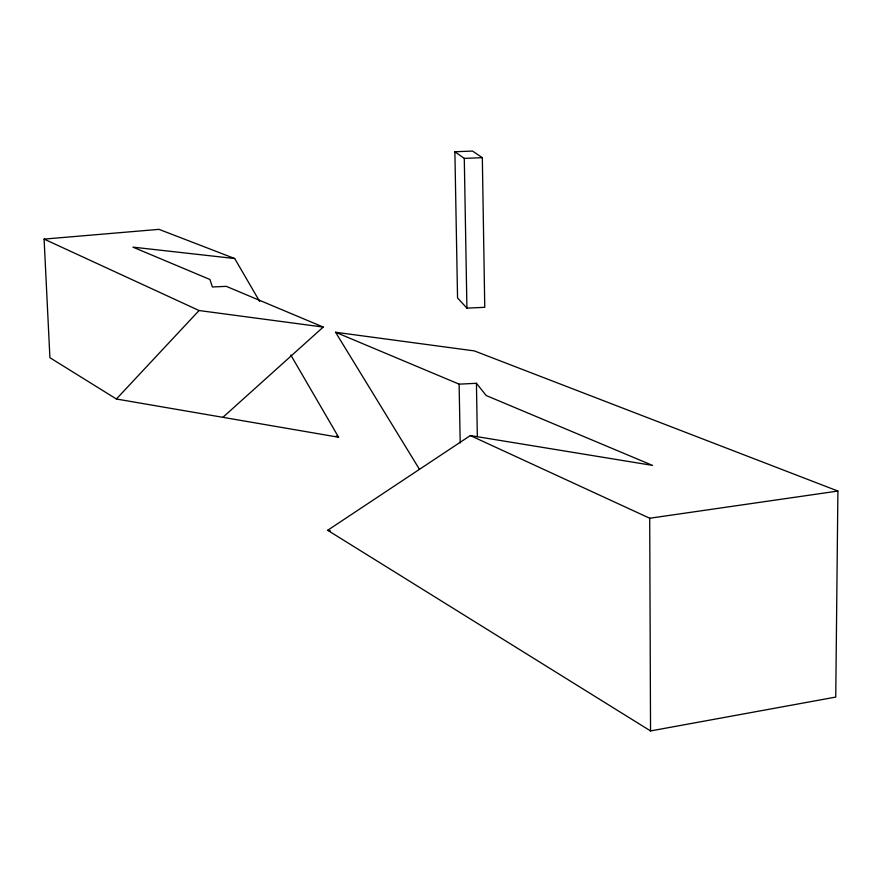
<?xml version="1.0" encoding="UTF-8"?>
<svg xmlns="http://www.w3.org/2000/svg" width="882" height="882" viewBox="0 0 882 882"><rect width="100%" height="100%" fill="white"/><g stroke="black" fill="none" stroke-linecap="round" stroke-linejoin="round"><path stroke-width="1.32" d="M335.546 332.249L474.329 350.904L837.9 491.053L835.75 697.078L650.541 730.935L327.663 530.291L470.338 435.565L652.526 465.398L486.191 395.522L476.434 383.306L459.125 384.155L335.546 332.249L419.49 469.367M259.639 301.423L234.7 258.536L159.003 229.353L44.1 239.099L49.91 357.695L116.402 399.006L199.067 310.53L323.231 327.068L222.881 417.329M470.338 435.565L649.703 518.241L837.9 491.053M466.92 308.138L484.758 307.322L482.333 157.669L472.498 151.065L454.88 151.759L457.549 297.951L466.92 308.138L464.285 158.385L454.88 151.759M464.285 158.385L482.333 157.669M234.7 258.536L132.928 247.136L209.916 279.473L212.386 286.97L226.288 286.352L323.231 327.068M116.402 399.006L338.611 437.24L290.806 355.038M327.663 530.291L330.353 530.843M44.1 239.099L199.067 310.53M336.174 435.973L338.611 437.24M476.434 383.306L477.338 436.634M459.125 384.155L460.195 442.985M649.703 518.241L650.541 730.935"/></g></svg>
